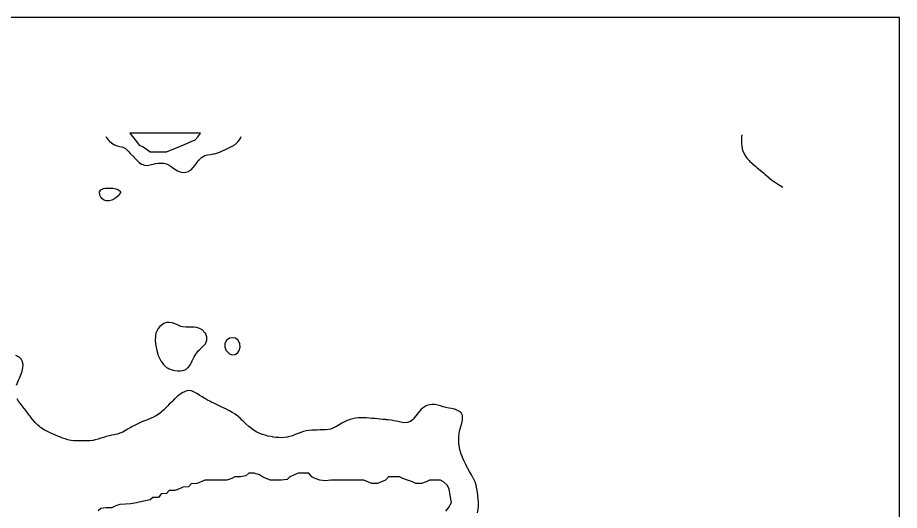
# Model space of a CAD drawing. Header units: metres. Extents: x 0 to 110, y 0 to 110.
# Drawn here: x 39.8 to 110.5, y 71 to 110.5 of the extents above; entities that cross this region are included whole.
import ezdxf

# ---------------------------------------------------------------- set-up
doc = ezdxf.new("R2010")
doc.units = ezdxf.units.M
for name, color, linetype in [('islands', 7, 'Continuous'), ('laser', 7, 'Continuous'), ('outline', 7, 'Continuous')]:
    doc.layers.add(name, color=color, linetype=linetype)

msp = doc.modelspace()

# ---------------------------------------------------------------- linework, layer by layer
at = {"layer": 'islands'}
msp.add_lwpolyline([(54.49, 101.25), (48.8, 101.25), (49.12, 100.84), (49.34, 100.57), (49.56, 100.29), (49.89, 100.15), (50.22, 99.9), (50.44, 99.74), (51.76, 99.74), (52.08, 99.88), (52.41, 100.01), (53.07, 100.29), (53.44, 100.43), (53.73, 100.57), (54.06, 100.71), (54.28, 100.98)], close=True, dxfattribs=at)
msp.add_lwpolyline([(74.15, 70.95), (74.37, 71.23), (74.59, 71.64), (74.48, 72.2), (74.42, 72.75), (74.26, 73.03), (73.95, 73.31), (73.71, 73.44), (72.83, 73.44), (72.58, 73.31), (72.18, 73.17), (71.74, 73.17), (71.46, 73.31), (71.08, 73.44), (70.69, 73.58), (70.42, 73.72), (69.98, 73.72), (69.54, 73.7), (69.32, 73.44), (68.99, 73.31), (68.66, 73.17), (68.22, 73.17), (67.89, 73.31), (67.56, 73.44), (64.93, 73.44), (64.49, 73.38), (64.05, 73.44), (63.66, 73.58), (63.39, 73.72), (63.17, 73.99), (62.73, 74), (62.3, 74), (61.64, 73.72), (61.42, 73.5), (60.98, 73.44), (60.1, 73.44), (59.73, 73.58), (59.44, 73.72), (59.22, 73.87), (58.78, 74), (58.34, 73.99), (58.12, 73.78), (57.68, 73.72), (57.24, 73.72), (57, 73.58), (56.59, 73.44), (54.83, 73.44), (54.52, 73.31), (54.17, 73.17), (53.73, 73.14), (53.51, 72.91), (53.07, 72.89), (52.79, 72.75), (52.41, 72.61), (51.97, 72.61), (51.76, 72.37), (51.32, 72.34), (51.1, 72.06), (50.66, 72.06), (50.44, 71.87), (49.56, 71.69), (49.34, 71.62), (48.9, 71.54), (48.46, 71.51), (48.02, 71.49), (47.69, 71.37), (47.36, 71.23), (46.92, 71.23), (46.49, 71.16), (46.27, 70.97)], dxfattribs=at)
at = {"layer": 'laser'}
for points in [[(97.867, 101.123), (97.851, 100.982), (97.833, 100.705), (97.835, 100.429), (97.867, 100.166), (97.868, 100.152), (97.935, 99.875), (98.053, 99.598), (98.086, 99.544), (98.226, 99.322), (98.306, 99.221), (98.46, 99.045), (98.525, 98.978), (98.745, 98.774), (98.752, 98.768), (98.964, 98.588), (99.082, 98.491), (99.184, 98.404), (99.404, 98.219), (99.409, 98.214), (99.623, 98.031), (99.737, 97.938), (99.843, 97.843), (100.062, 97.661), (100.063, 97.661), (100.282, 97.488), (100.435, 97.384), (100.501, 97.335), (100.721, 97.196), (100.871, 97.107), (100.941, 97.063), (101.16, 96.923)], [(46.891, 100.982), (46.925, 100.929), (47.082, 100.705), (47.144, 100.628), (47.364, 100.43), (47.366, 100.429), (47.583, 100.301), (47.803, 100.227), (48.022, 100.18), (48.139, 100.152), (48.242, 100.121), (48.462, 100.002), (48.603, 99.875), (48.681, 99.804), (48.869, 99.598), (48.901, 99.567), (49.12, 99.334), (49.132, 99.322), (49.34, 99.108), (49.404, 99.045), (49.56, 98.904), (49.751, 98.768), (49.779, 98.751), (49.999, 98.669), (50.218, 98.655), (50.438, 98.696), (50.657, 98.76), (50.687, 98.768), (50.877, 98.81), (51.097, 98.84), (51.316, 98.851), (51.536, 98.839), (51.755, 98.792), (51.815, 98.768), (51.975, 98.684), (52.194, 98.522), (52.233, 98.491), (52.414, 98.351), (52.634, 98.216), (52.638, 98.214), (52.853, 98.136), (53.073, 98.101), (53.292, 98.112), (53.512, 98.176), (53.582, 98.214), (53.732, 98.317), (53.897, 98.491), (53.951, 98.559), (54.097, 98.768), (54.171, 98.871), (54.303, 99.045), (54.39, 99.143), (54.597, 99.322), (54.61, 99.331), (54.829, 99.442), (55.049, 99.505), (55.269, 99.543), (55.488, 99.578), (55.579, 99.598), (55.708, 99.627), (55.927, 99.695), (56.147, 99.779), (56.361, 99.875), (56.366, 99.877), (56.586, 99.982), (56.806, 100.092), (56.914, 100.152), (57.025, 100.211), (57.245, 100.348), (57.35, 100.429), (57.464, 100.536), (57.607, 100.705), (57.684, 100.852), (57.745, 100.982)], [(46.705, 95.893), (46.564, 96), (46.485, 96.115), (46.403, 96.277), (46.383, 96.554), (46.485, 96.693), (46.705, 96.808), (46.844, 96.831), (46.925, 96.836), (47.144, 96.839), (47.364, 96.835), (47.457, 96.831), (47.583, 96.82), (47.803, 96.769), (48.022, 96.635), (48.085, 96.554), (48.022, 96.396), (47.965, 96.277), (47.803, 96.142), (47.622, 96), (47.583, 95.975), (47.364, 95.873), (47.144, 95.812), (46.925, 95.813), (46.705, 95.893)], [(51.975, 82.35), (52.194, 82.268), (52.414, 82.225), (52.634, 82.206), (52.853, 82.208), (53.073, 82.237), (53.292, 82.317), (53.439, 82.439), (53.512, 82.497), (53.667, 82.715), (53.732, 82.815), (53.82, 82.992), (53.951, 83.265), (53.953, 83.269), (54.112, 83.546), (54.171, 83.632), (54.328, 83.822), (54.39, 83.888), (54.61, 84.09), (54.62, 84.099), (54.829, 84.319), (54.875, 84.376), (54.984, 84.653), (54.975, 84.929), (54.866, 85.206), (54.829, 85.253), (54.619, 85.483), (54.61, 85.489), (54.39, 85.602), (54.171, 85.67), (53.951, 85.702), (53.732, 85.708), (53.512, 85.7), (53.292, 85.695), (53.073, 85.713), (52.899, 85.76), (52.853, 85.773), (52.634, 85.874), (52.414, 85.977), (52.238, 86.037), (52.194, 86.052), (51.975, 86.085), (51.755, 86.061), (51.687, 86.037), (51.536, 85.983), (51.316, 85.841), (51.227, 85.76), (51.097, 85.6), (51.019, 85.483), (50.909, 85.206), (50.877, 85.027), (50.859, 84.929), (50.849, 84.653), (50.87, 84.376), (50.877, 84.332), (50.911, 84.099), (50.971, 83.822), (51.053, 83.546), (51.097, 83.427), (51.159, 83.269), (51.299, 82.992), (51.316, 82.963), (51.499, 82.715), (51.536, 82.67), (51.755, 82.479), (51.831, 82.439), (51.975, 82.35)], [(57.025, 83.492), (57.245, 83.512), (57.307, 83.546), (57.464, 83.657), (57.584, 83.822), (57.67, 84.099), (57.641, 84.376), (57.489, 84.653), (57.464, 84.679), (57.245, 84.813), (57.025, 84.855), (56.806, 84.809), (56.586, 84.667), (56.57, 84.653), (56.433, 84.376), (56.434, 84.099), (56.547, 83.822), (56.586, 83.775), (56.806, 83.568), (56.856, 83.546), (57.025, 83.492)], [(39.733, 81.055), (39.843, 81.331), (39.898, 81.455), (39.959, 81.608), (40.071, 81.885), (40.118, 82.01), (40.172, 82.162), (40.24, 82.439), (40.252, 82.715), (40.185, 82.992), (40.118, 83.099), (39.977, 83.269), (39.898, 83.327), (39.679, 83.431)], [(76.695, 70.814), (76.734, 71.091), (76.75, 71.368), (76.75, 71.644), (76.74, 71.921), (76.721, 72.198), (76.689, 72.475), (76.642, 72.752), (76.572, 73.028), (76.568, 73.041), (76.484, 73.305), (76.359, 73.582), (76.348, 73.604), (76.211, 73.859), (76.128, 74.001), (76.05, 74.135), (75.909, 74.384), (75.893, 74.412), (75.75, 74.689), (75.689, 74.814), (75.611, 74.966), (75.482, 75.243), (75.47, 75.278), (75.377, 75.519), (75.298, 75.796), (75.25, 76.033), (75.241, 76.073), (75.199, 76.35), (75.177, 76.626), (75.179, 76.903), (75.209, 77.18), (75.25, 77.381), (75.266, 77.457), (75.338, 77.733), (75.416, 78.01), (75.47, 78.248), (75.479, 78.287), (75.488, 78.564), (75.47, 78.623), (75.371, 78.841), (75.25, 78.937), (75.03, 79.055), (74.853, 79.117), (74.811, 79.127), (74.591, 79.169), (74.372, 79.209), (74.152, 79.256), (73.933, 79.318), (73.713, 79.392), (73.707, 79.394), (73.493, 79.453), (73.274, 79.498), (73.054, 79.513), (72.835, 79.489), (72.615, 79.421), (72.561, 79.394), (72.396, 79.292), (72.177, 79.117), (72.176, 79.117), (71.956, 78.871), (71.929, 78.841), (71.737, 78.589), (71.714, 78.564), (71.517, 78.326), (71.47, 78.287), (71.298, 78.148), (71.078, 78.064), (70.859, 78.046), (70.639, 78.068), (70.419, 78.108), (70.2, 78.154), (69.98, 78.199), (69.761, 78.239), (69.541, 78.271), (69.394, 78.287), (69.321, 78.295), (69.102, 78.313), (68.882, 78.33), (68.663, 78.348), (68.443, 78.369), (68.224, 78.392), (68.004, 78.415), (67.784, 78.433), (67.565, 78.444), (67.345, 78.444), (67.126, 78.431), (66.906, 78.404), (66.687, 78.362), (66.467, 78.303), (66.416, 78.287), (66.247, 78.223), (66.028, 78.125), (65.808, 78.014), (65.802, 78.01), (65.589, 77.877), (65.369, 77.744), (65.348, 77.733), (65.15, 77.62), (64.93, 77.535), (64.71, 77.489), (64.491, 77.47), (64.271, 77.464), (64.052, 77.462), (63.832, 77.458), (63.803, 77.457), (63.612, 77.45), (63.393, 77.437), (63.173, 77.417), (62.954, 77.384), (62.734, 77.335), (62.515, 77.266), (62.295, 77.18), (62.295, 77.18), (62.075, 77.086), (61.856, 77), (61.636, 76.93), (61.518, 76.903), (61.417, 76.882), (61.197, 76.854), (60.978, 76.844), (60.758, 76.847), (60.538, 76.863), (60.319, 76.89), (60.238, 76.903), (60.099, 76.929), (59.88, 76.978), (59.66, 77.037), (59.441, 77.106), (59.241, 77.18), (59.221, 77.188), (59.001, 77.294), (58.782, 77.418), (58.722, 77.457), (58.562, 77.571), (58.359, 77.733), (58.343, 77.747), (58.123, 77.95), (58.062, 78.01), (57.903, 78.163), (57.777, 78.287), (57.684, 78.369), (57.464, 78.559), (57.458, 78.564), (57.245, 78.716), (57.066, 78.841), (57.025, 78.865), (56.806, 78.99), (56.586, 79.111), (56.574, 79.117), (56.366, 79.214), (56.147, 79.316), (55.981, 79.394), (55.927, 79.418), (55.708, 79.517), (55.488, 79.624), (55.396, 79.671), (55.269, 79.734), (55.049, 79.851), (54.883, 79.948), (54.829, 79.979), (54.61, 80.113), (54.435, 80.224), (54.39, 80.255), (54.171, 80.396), (53.979, 80.501), (53.951, 80.52), (53.732, 80.608), (53.512, 80.63), (53.292, 80.58), (53.139, 80.501), (53.073, 80.471), (52.853, 80.331), (52.719, 80.224), (52.634, 80.159), (52.414, 79.966), (52.395, 79.948), (52.194, 79.752), (52.115, 79.671), (51.975, 79.524), (51.851, 79.394), (51.755, 79.294), (51.58, 79.117), (51.536, 79.075), (51.316, 78.879), (51.267, 78.841), (51.097, 78.714), (50.877, 78.577), (50.852, 78.564), (50.657, 78.468), (50.438, 78.373), (50.224, 78.287), (50.218, 78.285), (49.999, 78.197), (49.779, 78.104), (49.57, 78.01), (49.56, 78.005), (49.34, 77.898), (49.12, 77.787), (49.012, 77.733), (48.901, 77.667), (48.681, 77.541), (48.526, 77.457), (48.462, 77.414), (48.242, 77.296), (48.022, 77.204), (47.949, 77.18), (47.803, 77.135), (47.583, 77.084), (47.364, 77.039), (47.144, 76.989), (46.925, 76.929), (46.852, 76.903), (46.705, 76.862), (46.485, 76.792), (46.266, 76.722), (46.046, 76.663), (45.862, 76.626), (45.827, 76.621), (45.607, 76.598), (45.388, 76.588), (45.168, 76.585), (44.948, 76.585), (44.729, 76.586), (44.509, 76.592), (44.29, 76.604), (44.098, 76.626), (44.07, 76.63), (43.851, 76.677), (43.631, 76.74), (43.411, 76.816), (43.192, 76.9), (43.185, 76.903), (42.972, 76.995), (42.753, 77.09), (42.546, 77.18), (42.533, 77.186), (42.313, 77.289), (42.094, 77.397), (41.985, 77.457), (41.874, 77.52), (41.655, 77.666), (41.568, 77.733), (41.435, 77.845), (41.266, 78.01), (41.216, 78.063), (41.024, 78.287), (40.996, 78.322), (40.811, 78.564), (40.776, 78.61), (40.604, 78.841), (40.557, 78.904), (40.395, 79.117), (40.337, 79.191), (40.178, 79.394), (40.118, 79.471), (39.963, 79.671), (39.898, 79.763), (39.774, 79.948)]]:
    msp.add_lwpolyline(points, dxfattribs=at)
at = {"layer": 'outline'}
msp.add_lwpolyline([(0, 0), (110.5, 0), (110.5, 110.5), (0, 110.5)], close=True, dxfattribs=at)

doc.saveas('drawing.dxf')
